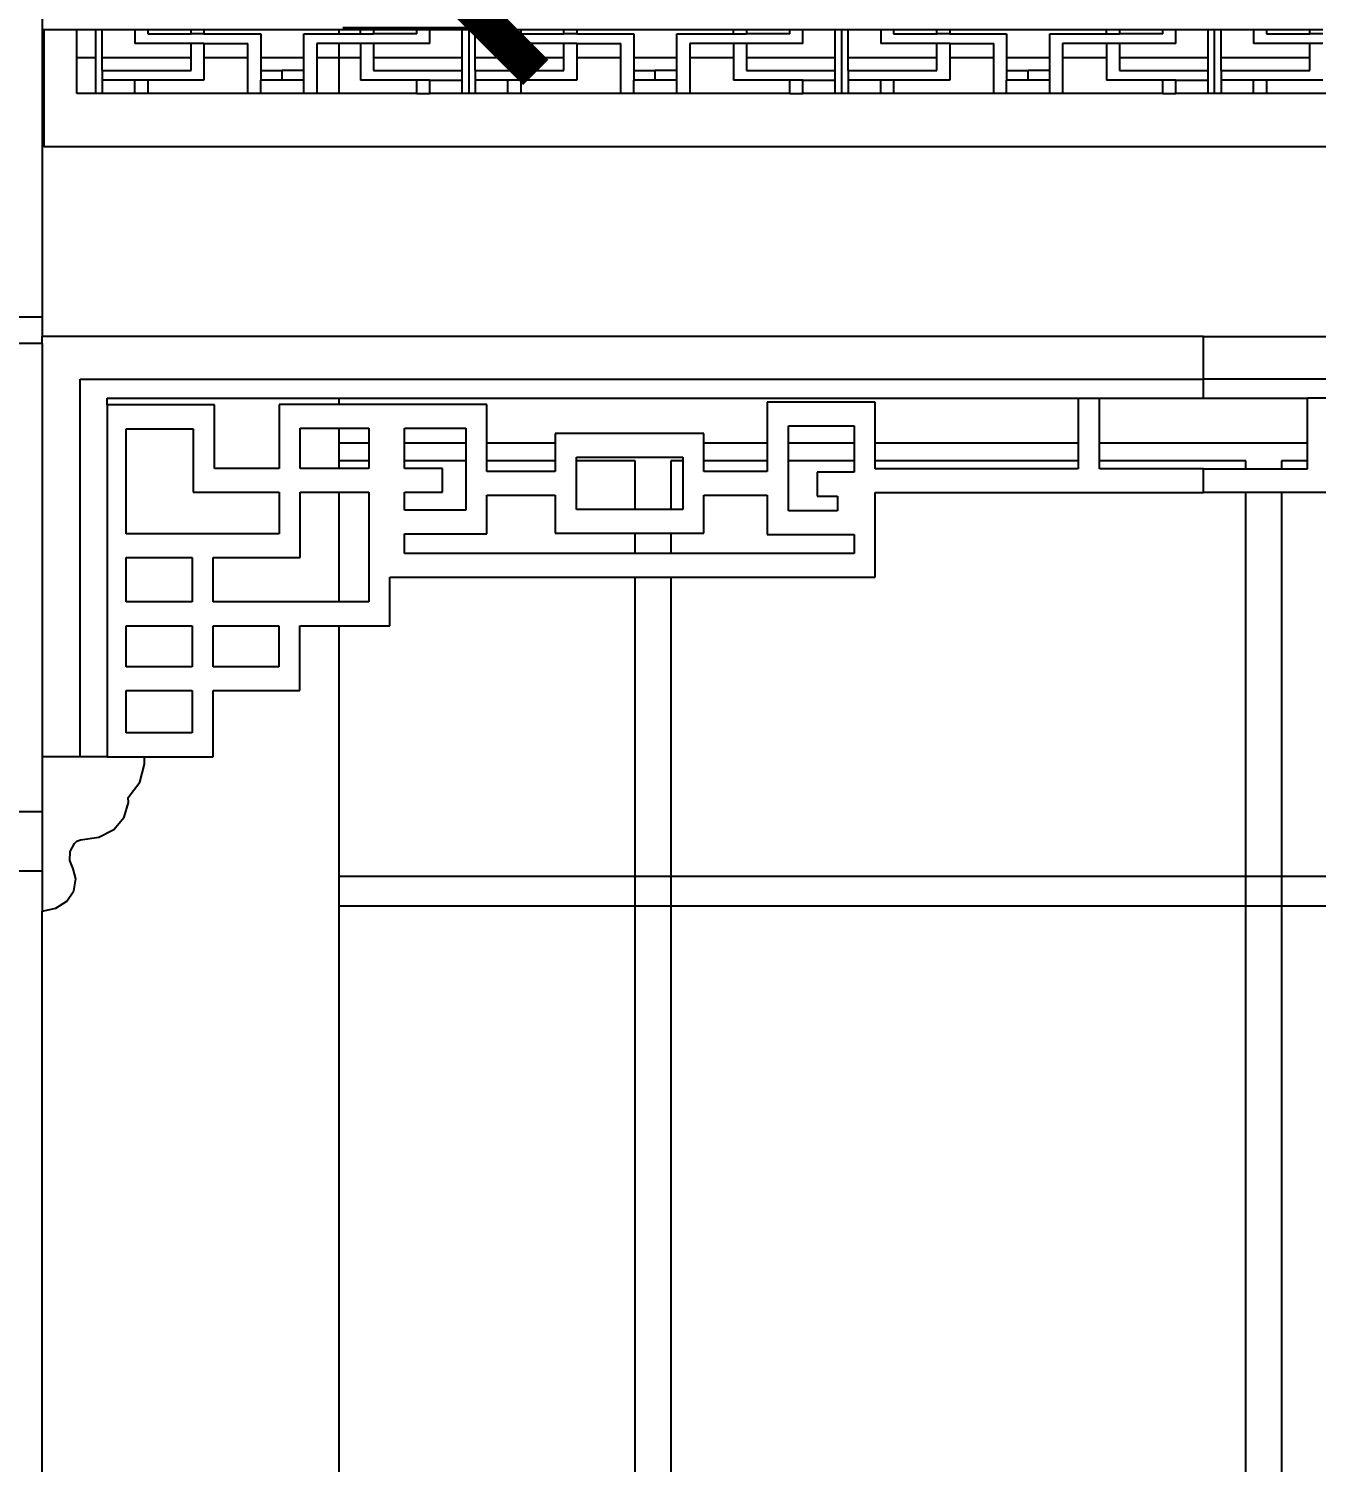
# Model space of a CAD drawing. Extents: x -24961 to 905641, y -154323 to 635957.
# Drawn here: x 406005 to 408176, y -117990 to -115573 of the extents above; entities that cross this region are included whole.
import ezdxf

# ---------------------------------------------------------------- set-up
doc = ezdxf.new("R2010")
doc.units = 0
doc.header["$LTSCALE"] = 1000
doc.header["$MEASUREMENT"] = 0
doc.layers.add('PUB_DIM', color=3, linetype='Continuous')
doc.layers.add('窗', color=154, linetype='Continuous')
doc.styles.add('DIM_FONT', font='SIMPLEX', dxfattribs={"width": 0.7, "bigfont": 'GBCBIG'})
doc.dimstyles.new('_TCH_ARCH&&100', dxfattribs={"dimtxt": 350, "dimasz": 150, "dimexe": 250, "dimexo": 250, "dimgap": 50, "dimtad": 1, "dimdec": 0, "dimzin": 0, "dimdsep": 46, "dimtxsty": 'DIM_FONT', "dimblk": 'ARCHTICK', "dimcen": 0.09, "dimclrt": 7, "dimazin": 2, "dimtfac": 1, "dimtdec": 0, "dimtix": 1, "dimtmove": 2, "dimatfit": 3, "dimfxl": 0, "dimtolj": 1, "dimtzin": 0, "dimarcsym": 0})

# ---------------------------------------------------------------- blocks, each defined once
blk = doc.blocks.new('_ArchTick')
at = {"color": 0, "linetype": 'ByBlock', "const_width": 0.4}
blk.add_lwpolyline([(-0.5, -0.5), (0.5, 0.5)], dxfattribs=at)
blk = doc.blocks.new('*D296')
at = {"layer": 'Defpoints', "color": 0, "linetype": 'Continuous', "transparency": 16777216}
for p in [(406785, -112471.9), (407015, -112471.9), (407015, -115571.9)]:
    blk.add_point(p, dxfattribs=at)
at = {"layer": 'PUB_DIM', "color": 0, "linetype": 'Continuous', "lineweight": -2, "transparency": 16777216}
for p, q in [((406765, -112471.9), (406535, -112471.9)), ((406785, -115571.9), (406785, -112471.9)), ((406765, -115571.9), (406535, -115571.9))]:
    blk.add_line(p, q, dxfattribs=at)
at = {"layer": 'PUB_DIM', "color": 0, "linetype": 'Continuous', "lineweight": -2, "transparency": 16777216, "xscale": 150, "yscale": 150, "zscale": 150}
for p, rotation in [((406785, -112471.9), 90), ((406785, -115571.9), 270)]:
    blk.add_blockref('_ArchTick', p, dxfattribs=dict(at, rotation=rotation))
at = {"layer": 'PUB_DIM', "color": 7, "linetype": 'Continuous', "transparency": 16777216, "insert": (406560, -114021.9), "char_height": 350, "attachment_point": 5, "rotation": 90, "style": 'DIM_FONT'}
blk.add_mtext('\\A1;3100', dxfattribs=at)

msp = doc.modelspace()

# ---------------------------------------------------------------- linework, layer by layer
for p, q in [((406028.2, -115414.5), (406028.2, -115574.5)), ((406028.2, -115574.5), (406031.4, -115574.5)), ((406028.2, -115574.5), (406028.2, -115621.9)), ((406031.4, -115574.5), (406086.3, -115574.5)), ((406031.4, -115621.9), (406031.4, -115574.5)), ((406086.3, -115621.9), (406086.3, -115574.5)), ((406086.3, -115574.5), (406118.4, -115574.5)), ((406118.4, -115621.9), (406118.4, -115574.5)), ((406118.4, -115574.5), (406129.3, -115574.5)), ((406129.3, -115621.9), (406129.3, -115574.5)), ((406129.3, -115574.5), (406184.1, -115574.5)), ((406184.1, -115574.5), (406184.1, -115598.1)), ((406184.1, -115574.5), (406205.9, -115574.5)), ((406278.9, -115598.1), (406184.1, -115598.1)), ((406205.9, -115574.5), (406205.9, -115581.6)), ((406205.9, -115574.5), (406278.9, -115574.5)), ((406205.9, -115581.6), (406278.9, -115581.6)), ((406278.9, -115581.6), (406278.9, -115574.5)), ((406278.9, -115574.5), (406300.7, -115574.5)), ((406300.7, -115581.6), (406278.9, -115581.6)), ((406300.7, -115598.1), (406278.9, -115598.1)), ((406278.9, -115621.9), (406278.9, -115598.1)), ((406300.7, -115574.5), (406300.7, -115581.6)), ((406300.7, -115574.5), (406528.2, -115574.5)), ((406300.7, -115581.6), (406396.4, -115581.6)), ((406300.7, -115598.1), (406300.7, -115621.9)), ((406300.7, -115598.1), (406374.6, -115598.1)), ((406374.6, -115621.9), (406374.6, -115598.1)), ((406396.4, -115581.6), (406396.4, -115621.9)), ((406469, -115581.6), (406528.2, -115581.6)), ((406469, -115621.9), (406469, -115581.6)), ((406490.8, -115598.1), (406490.8, -115621.9)), ((406528.2, -115598.1), (406490.8, -115598.1)), ((406528.2, -115574.5), (406528.2, -115581.6)), ((406528.2, -115574.5), (406564.7, -115574.5)), ((406528.2, -115581.6), (406564.7, -115581.6)), ((406564.7, -115598.1), (406528.2, -115598.1)), ((406528.2, -115598.1), (406528.2, -115621.9)), ((406564.7, -115581.6), (406564.7, -115574.5)), ((406564.7, -115574.5), (406586.5, -115574.5)), ((406564.7, -115581.6), (406586.5, -115581.6)), ((406586.5, -115598.1), (406564.7, -115598.1)), ((406564.7, -115598.1), (406564.7, -115621.9)), ((406586.5, -115574.5), (406586.5, -115581.6)), ((406586.5, -115574.5), (406659.6, -115574.5)), ((406659.6, -115581.6), (406586.5, -115581.6)), ((406681.3, -115598.1), (406586.5, -115598.1)), ((406586.5, -115598.1), (406586.5, -115621.9)), ((406659.6, -115581.6), (406659.6, -115574.5)), ((406659.6, -115574.5), (406681.3, -115574.5)), ((406681.3, -115598.1), (406681.3, -115574.5)), ((406681.3, -115574.5), (406736.1, -115574.5)), ((406736.1, -115621.9), (406736.1, -115574.5)), ((406736.1, -115574.5), (406747, -115574.5)), ((406747, -115574.5), (406747, -115682.4)), ((406747, -115574.5), (406757.9, -115574.5)), ((406757.9, -115621.9), (406757.9, -115574.5)), ((406757.9, -115574.5), (406812.7, -115574.5)), ((406812.7, -115574.5), (406812.7, -115598.1)), ((406812.7, -115574.5), (406834.5, -115574.5)), ((406907.5, -115598.1), (406812.7, -115598.1)), ((406834.5, -115574.5), (406834.5, -115581.6)), ((406834.5, -115574.5), (406907.5, -115574.5)), ((406834.5, -115581.6), (406907.5, -115581.6)), ((406907.5, -115581.6), (406907.5, -115574.5)), ((406907.5, -115574.5), (406929.3, -115574.5)), ((406929.3, -115581.6), (406907.5, -115581.6)), ((406929.3, -115598.1), (406907.5, -115598.1)), ((406907.5, -115621.9), (406907.5, -115598.1)), ((406929.3, -115574.5), (406929.3, -115581.6)), ((406929.3, -115574.5), (407193.3, -115574.5)), ((406929.3, -115581.6), (407025, -115581.6)), ((406929.3, -115598.1), (406929.3, -115621.9)), ((406929.3, -115598.1), (407003.2, -115598.1)), ((407003.2, -115621.9), (407003.2, -115598.1)), ((407025, -115581.6), (407025, -115621.9)), ((407097.6, -115581.6), (407193.3, -115581.6)), ((407097.6, -115621.9), (407097.6, -115581.6)), ((407193.3, -115598.1), (407119.4, -115598.1)), ((407119.4, -115598.1), (407119.4, -115621.9)), ((407193.3, -115581.6), (407193.3, -115574.5)), ((407193.3, -115574.5), (407215.1, -115574.5)), ((407193.3, -115581.6), (407215.1, -115581.6)), ((407215.1, -115598.1), (407193.3, -115598.1)), ((407193.3, -115598.1), (407193.3, -115621.9)), ((407215.1, -115574.5), (407215.1, -115581.6)), ((407215.1, -115574.5), (407288.1, -115574.5)), ((407288.1, -115581.6), (407215.1, -115581.6)), ((407309.9, -115598.1), (407215.1, -115598.1)), ((407215.1, -115598.1), (407215.1, -115621.9)), ((407288.1, -115581.6), (407288.1, -115574.5)), ((407288.1, -115574.5), (407309.9, -115574.5)), ((407309.9, -115598.1), (407309.9, -115574.5)), ((407309.9, -115574.5), (407364.7, -115574.5)), ((407364.7, -115621.9), (407364.7, -115574.5)), ((407364.7, -115574.5), (407375.6, -115574.5)), ((407375.6, -115682.4), (407375.6, -115574.5)), ((407375.6, -115574.5), (407386.5, -115574.5)), ((407386.5, -115621.9), (407386.5, -115574.5)), ((407386.5, -115574.5), (407441.3, -115574.5)), ((407441.3, -115574.5), (407441.3, -115598.1)), ((407441.3, -115574.5), (407463.1, -115574.5)), ((407536.1, -115598.1), (407441.3, -115598.1)), ((407463.1, -115574.5), (407463.1, -115581.6)), ((407463.1, -115574.5), (407536.1, -115574.5)), ((407463.1, -115581.6), (407536.1, -115581.6)), ((407536.1, -115581.6), (407536.1, -115574.5)), ((407536.1, -115574.5), (407557.9, -115574.5)), ((407557.9, -115581.6), (407536.1, -115581.6)), ((407557.9, -115598.1), (407536.1, -115598.1)), ((407536.1, -115621.9), (407536.1, -115598.1)), ((407557.9, -115574.5), (407557.9, -115581.6)), ((407557.9, -115574.5), (407821.9, -115574.5)), ((407557.9, -115581.6), (407653.6, -115581.6)), ((407557.9, -115598.1), (407557.9, -115621.9)), ((407557.9, -115598.1), (407631.8, -115598.1)), ((407631.8, -115621.9), (407631.8, -115598.1)), ((407653.6, -115581.6), (407653.6, -115621.9)), ((407726.2, -115581.6), (407821.9, -115581.6)), ((407726.2, -115621.9), (407726.2, -115581.6)), ((407821.9, -115598.1), (407748, -115598.1)), ((407748, -115598.1), (407748, -115621.9)), ((407821.9, -115581.6), (407821.9, -115574.5)), ((407821.9, -115574.5), (407843.7, -115574.5)), ((407821.9, -115581.6), (407843.7, -115581.6)), ((407843.7, -115598.1), (407821.9, -115598.1)), ((407821.9, -115598.1), (407821.9, -115621.9)), ((407843.7, -115574.5), (407843.7, -115581.6)), ((407843.7, -115574.5), (407916.7, -115574.5)), ((407916.7, -115581.6), (407843.7, -115581.6)), ((407938.5, -115598.1), (407843.7, -115598.1)), ((407843.7, -115598.1), (407843.7, -115621.9)), ((407916.7, -115581.6), (407916.7, -115574.5)), ((407916.7, -115574.5), (407938.5, -115574.5)), ((407938.5, -115598.1), (407938.5, -115574.5)), ((407938.5, -115574.5), (407993.3, -115574.5)), ((407993.3, -115621.9), (407993.3, -115574.5)), ((407993.3, -115574.5), (408004.2, -115574.5)), ((408004.2, -115682.4), (408004.2, -115574.5)), ((408004.2, -115574.5), (408015.1, -115574.5)), ((408015.1, -115621.9), (408015.1, -115574.5)), ((408015.1, -115574.5), (408069.9, -115574.5)), ((408069.9, -115574.5), (408069.9, -115598.1)), ((408069.9, -115574.5), (408091.7, -115574.5)), ((408164.7, -115598.1), (408069.9, -115598.1)), ((408091.7, -115574.5), (408091.7, -115581.6)), ((408091.7, -115574.5), (408164.7, -115574.5)), ((408091.7, -115581.6), (408164.7, -115581.6)), ((408164.7, -115581.6), (408164.7, -115574.5)), ((408164.7, -115574.5), (408186.5, -115574.5)), ((408186.5, -115581.6), (408164.7, -115581.6)), ((408186.5, -115598.1), (408164.7, -115598.1)), ((408164.7, -115621.9), (408164.7, -115598.1)), ((406028.2, -115621.9), (406031.4, -115621.9)), ((406028.2, -115621.9), (406028.2, -115721.9)), ((406031.4, -115721.9), (406031.4, -115621.9)), ((406086.3, -115621.9), (406118.4, -115621.9)), ((406086.3, -115682.4), (406086.3, -115621.9)), ((406118.4, -115682.4), (406118.4, -115621.9)), ((406129.3, -115621.9), (406278.9, -115621.9)), ((406129.3, -115643.7), (406129.3, -115621.9)), ((406278.9, -115643.7), (406278.9, -115621.9)), ((406300.7, -115621.9), (406374.6, -115621.9)), ((406300.7, -115621.9), (406300.7, -115660.2)), ((406374.6, -115682.4), (406374.6, -115621.9)), ((406396.4, -115621.9), (406469, -115621.9)), ((406396.4, -115621.9), (406396.4, -115643.7)), ((406469, -115643.7), (406469, -115621.9)), ((406490.8, -115621.9), (406490.8, -115682.4)), ((406490.8, -115621.9), (406528.2, -115621.9)), ((406528.2, -115621.9), (406564.7, -115621.9)), ((406528.2, -115621.9), (406528.2, -115682.4)), ((406564.7, -115621.9), (406564.7, -115660.2)), ((406586.5, -115621.9), (406736.1, -115621.9)), ((406586.5, -115621.9), (406586.5, -115643.7)), ((406736.1, -115643.7), (406736.1, -115621.9)), ((406757.9, -115621.9), (406907.5, -115621.9)), ((406757.9, -115643.7), (406757.9, -115621.9)), ((406907.5, -115643.7), (406907.5, -115621.9)), ((406929.3, -115621.9), (407003.2, -115621.9)), ((406929.3, -115621.9), (406929.3, -115660.2)), ((407003.2, -115682.4), (407003.2, -115621.9)), ((407025, -115621.9), (407097.6, -115621.9)), ((407025, -115621.9), (407025, -115643.7)), ((407097.6, -115643.7), (407097.6, -115621.9)), ((407119.4, -115621.9), (407193.3, -115621.9)), ((407119.4, -115621.9), (407119.4, -115682.4)), ((407193.3, -115621.9), (407193.3, -115660.2)), ((407215.1, -115621.9), (407364.7, -115621.9)), ((407215.1, -115621.9), (407215.1, -115643.7)), ((407364.7, -115643.7), (407364.7, -115621.9)), ((407386.5, -115621.9), (407536.1, -115621.9)), ((407386.5, -115643.7), (407386.5, -115621.9)), ((407536.1, -115643.7), (407536.1, -115621.9)), ((407557.9, -115621.9), (407631.8, -115621.9)), ((407557.9, -115621.9), (407557.9, -115660.2)), ((407631.8, -115682.4), (407631.8, -115621.9)), ((407653.6, -115621.9), (407726.2, -115621.9)), ((407653.6, -115621.9), (407653.6, -115643.7)), ((407726.2, -115643.7), (407726.2, -115621.9)), ((407748, -115621.9), (407821.9, -115621.9)), ((407748, -115621.9), (407748, -115682.4)), ((407821.9, -115621.9), (407821.9, -115660.2)), ((407843.7, -115621.9), (407993.3, -115621.9)), ((407843.7, -115621.9), (407843.7, -115643.7)), ((407993.3, -115643.7), (407993.3, -115621.9)), ((408015.1, -115621.9), (408164.7, -115621.9)), ((408015.1, -115643.7), (408015.1, -115621.9)), ((408164.7, -115643.7), (408164.7, -115621.9)), ((406129.3, -115643.7), (406129.3, -115660.2)), ((406129.3, -115643.7), (406278.9, -115643.7)), ((406396.4, -115643.7), (406396.4, -115660.2)), ((406396.4, -115643.7), (406432.7, -115643.7)), ((406469, -115643.7), (406432.7, -115643.7)), ((406432.7, -115660.2), (406432.7, -115643.7)), ((406469, -115660.2), (406469, -115643.7)), ((406586.5, -115643.7), (406736.1, -115643.7)), ((406736.1, -115660.2), (406736.1, -115643.7)), ((406757.9, -115643.7), (406757.9, -115660.2)), ((406757.9, -115643.7), (406907.5, -115643.7)), ((407025, -115643.7), (407025, -115660.2)), ((407025, -115643.7), (407061.3, -115643.7)), ((407097.6, -115643.7), (407061.3, -115643.7)), ((407061.3, -115660.2), (407061.3, -115643.7)), ((407097.6, -115660.2), (407097.6, -115643.7)), ((407215.1, -115643.7), (407364.7, -115643.7)), ((407364.7, -115660.2), (407364.7, -115643.7)), ((407386.5, -115643.7), (407386.5, -115660.2)), ((407386.5, -115643.7), (407536.1, -115643.7)), ((407653.6, -115643.7), (407653.6, -115660.2)), ((407653.6, -115643.7), (407689.9, -115643.7)), ((407726.2, -115643.7), (407689.9, -115643.7)), ((407689.9, -115660.2), (407689.9, -115643.7)), ((407726.2, -115660.2), (407726.2, -115643.7)), ((407843.7, -115643.7), (407993.3, -115643.7)), ((407993.3, -115660.2), (407993.3, -115643.7)), ((408015.1, -115643.7), (408015.1, -115660.2)), ((408015.1, -115643.7), (408164.7, -115643.7)), ((406129.3, -115660.2), (406129.3, -115682.4)), ((406184.1, -115660.2), (406129.3, -115660.2)), ((406205.9, -115660.2), (406184.1, -115660.2)), ((406184.1, -115682.4), (406184.1, -115660.2)), ((406300.7, -115660.2), (406205.9, -115660.2)), ((406205.9, -115660.2), (406205.9, -115682.4)), ((406396.4, -115682.4), (406396.4, -115660.2)), ((406432.7, -115660.2), (406396.4, -115660.2)), ((406469, -115660.2), (406432.7, -115660.2)), ((406469, -115682.4), (406469, -115660.2)), ((406659.6, -115660.2), (406564.7, -115660.2)), ((406659.6, -115682.4), (406659.6, -115660.2)), ((406681.3, -115660.2), (406659.6, -115660.2)), ((406681.3, -115660.2), (406736.1, -115660.2)), ((406681.3, -115682.4), (406681.3, -115660.2)), ((406736.1, -115682.4), (406736.1, -115660.2)), ((406757.9, -115660.2), (406757.9, -115682.4)), ((406812.7, -115660.2), (406757.9, -115660.2)), ((406834.5, -115660.2), (406812.7, -115660.2)), ((406812.7, -115682.4), (406812.7, -115660.2)), ((406929.3, -115660.2), (406834.5, -115660.2)), ((406834.5, -115660.2), (406834.5, -115682.4)), ((407025, -115682.4), (407025, -115660.2)), ((407061.3, -115660.2), (407025, -115660.2)), ((407097.6, -115660.2), (407061.3, -115660.2)), ((407097.6, -115682.4), (407097.6, -115660.2)), ((407288.1, -115660.2), (407193.3, -115660.2)), ((407288.1, -115682.4), (407288.1, -115660.2)), ((407309.9, -115660.2), (407288.1, -115660.2)), ((407309.9, -115660.2), (407364.7, -115660.2)), ((407309.9, -115682.4), (407309.9, -115660.2)), ((407364.7, -115682.4), (407364.7, -115660.2)), ((407386.5, -115660.2), (407386.5, -115682.4)), ((407441.3, -115660.2), (407386.5, -115660.2)), ((407463.1, -115660.2), (407441.3, -115660.2)), ((407441.3, -115682.4), (407441.3, -115660.2)), ((407557.9, -115660.2), (407463.1, -115660.2)), ((407463.1, -115660.2), (407463.1, -115682.4)), ((407653.6, -115682.4), (407653.6, -115660.2)), ((407689.9, -115660.2), (407653.6, -115660.2)), ((407726.2, -115660.2), (407689.9, -115660.2)), ((407726.2, -115682.4), (407726.2, -115660.2)), ((407916.7, -115660.2), (407821.9, -115660.2)), ((407916.7, -115682.4), (407916.7, -115660.2)), ((407938.5, -115660.2), (407916.7, -115660.2)), ((407938.5, -115660.2), (407993.3, -115660.2)), ((407938.5, -115682.4), (407938.5, -115660.2)), ((407993.3, -115682.4), (407993.3, -115660.2)), ((408015.1, -115660.2), (408015.1, -115682.4)), ((408069.9, -115660.2), (408015.1, -115660.2)), ((408091.7, -115660.2), (408069.9, -115660.2)), ((408069.9, -115682.4), (408069.9, -115660.2)), ((408186.5, -115660.2), (408091.7, -115660.2)), ((408091.7, -115660.2), (408091.7, -115682.4)), ((406118.4, -115682.4), (406086.3, -115682.4)), ((406129.3, -115682.4), (406118.4, -115682.4)), ((406184.1, -115682.4), (406129.3, -115682.4)), ((406205.9, -115682.4), (406184.1, -115682.4)), ((406374.6, -115682.4), (406205.9, -115682.4)), ((406396.4, -115682.4), (406374.6, -115682.4)), ((406469, -115682.4), (406396.4, -115682.4)), ((406490.8, -115682.4), (406469, -115682.4)), ((406528.2, -115682.4), (406490.8, -115682.4)), ((406659.6, -115682.4), (406528.2, -115682.4)), ((406659.6, -115682.4), (406681.3, -115682.4)), ((406736.1, -115682.4), (406681.3, -115682.4)), ((406747, -115682.4), (406736.1, -115682.4)), ((406757.9, -115682.4), (406747, -115682.4)), ((406812.7, -115682.4), (406757.9, -115682.4)), ((406834.5, -115682.4), (406812.7, -115682.4)), ((407003.2, -115682.4), (406834.5, -115682.4)), ((407025, -115682.4), (407003.2, -115682.4)), ((407097.6, -115682.4), (407025, -115682.4)), ((407119.4, -115682.4), (407097.6, -115682.4)), ((407288.1, -115682.4), (407119.4, -115682.4)), ((407288.1, -115682.4), (407309.9, -115682.4)), ((407364.7, -115682.4), (407309.9, -115682.4)), ((407375.6, -115682.4), (407364.7, -115682.4)), ((407386.5, -115682.4), (407375.6, -115682.4)), ((407441.3, -115682.4), (407386.5, -115682.4)), ((407463.1, -115682.4), (407441.3, -115682.4)), ((407631.8, -115682.4), (407463.1, -115682.4)), ((407653.6, -115682.4), (407631.8, -115682.4)), ((407726.2, -115682.4), (407653.6, -115682.4)), ((407748, -115682.4), (407726.2, -115682.4)), ((407916.7, -115682.4), (407748, -115682.4)), ((407916.7, -115682.4), (407938.5, -115682.4)), ((407993.3, -115682.4), (407938.5, -115682.4)), ((408004.2, -115682.4), (407993.3, -115682.4)), ((408015.1, -115682.4), (408004.2, -115682.4)), ((408069.9, -115682.4), (408015.1, -115682.4)), ((408091.7, -115682.4), (408069.9, -115682.4)), ((408260.4, -115682.4), (408091.7, -115682.4)), ((406028.2, -115721.9), (406031.4, -115721.9)), ((406028.2, -115721.9), (406028.2, -115771.9)), ((406031.4, -115771.9), (406031.4, -115721.9)), ((406031.4, -115771.9), (406028.2, -115771.9)), ((406028.2, -115771.9), (406028.2, -116059.5)), ((406031.4, -115771.9), (409935.8, -115771.9)), ((406028.2, -116059.5), (405628.2, -116059.5)), ((406028.2, -116059.5), (406028.2, -116091.9)), ((406028.2, -116103.7), (405628.2, -116103.7)), ((407985.4, -116091.9), (406028.2, -116091.9)), ((406028.2, -116103.7), (406028.2, -116091.9)), ((406028.2, -116103.7), (406028.2, -116800.6)), ((407985.4, -116163.9), (407985.4, -116091.9)), ((407985.4, -116091.9), (409935.8, -116091.9)), ((406092.2, -116163.9), (407985.4, -116163.9)), ((406092.2, -116800.6), (406092.2, -116163.9)), ((407985.4, -116195.9), (407985.4, -116163.9)), ((409878.7, -116163.9), (407985.4, -116163.9)), ((406137.5, -116207.5), (406137.5, -116195.9)), ((406137.5, -116195.9), (406528.2, -116195.9)), ((406528.2, -116195.9), (406528.2, -116206.6)), ((406528.2, -116195.9), (407774.4, -116195.9)), ((407774.4, -116195.9), (407809.9, -116195.9)), ((407774.4, -116195.9), (407774.4, -116271.9)), ((407809.9, -116271.9), (407809.9, -116195.9)), ((407809.9, -116195.9), (407985.4, -116195.9)), ((407985.4, -116195.9), (408160.9, -116195.9)), ((408160.9, -116271.9), (408160.9, -116195.9)), ((408196.4, -116195.9), (408160.9, -116195.9)), ((406137.5, -116207.5), (406137.5, -116800.6)), ((406318.2, -116207.5), (406137.5, -116207.5)), ((406318.2, -116314.8), (406318.2, -116207.5)), ((406427.5, -116206.6), (406427.6, -116314.8)), ((406528.2, -116206.6), (406427.5, -116206.6)), ((406777.7, -116206.6), (406528.2, -116206.6)), ((406777.7, -116271.9), (406777.7, -116206.6)), ((407431.9, -116202.8), (407250.2, -116202.8)), ((407250.2, -116202.8), (407250.2, -116271.9)), ((407431.9, -116271.9), (407431.9, -116202.8)), ((406169.7, -116424.6), (406169.7, -116247.5)), ((406169.7, -116247.5), (406282.6, -116247.5)), ((406282.6, -116247.5), (406282.6, -116354.8)), ((406463, -116314.8), (406463, -116246.6)), ((406463, -116246.6), (406528.2, -116246.6)), ((406528.2, -116246.6), (406578.6, -116246.6)), ((406528.2, -116246.6), (406528.2, -116271.9)), ((406578.6, -116246.6), (406578.6, -116271.9)), ((406638.4, -116246.6), (406742.2, -116246.6)), ((406638.4, -116271.9), (406638.4, -116246.6)), ((406742.2, -116246.6), (406742.2, -116271.9)), ((407285.7, -116242.8), (407396.4, -116242.8)), ((407285.7, -116271.9), (407285.7, -116242.8)), ((407396.4, -116242.8), (407396.4, -116271.9)), ((406578.6, -116271.9), (406528.2, -116271.9)), ((406528.2, -116271.9), (406528.2, -116301.9)), ((406578.6, -116271.9), (406578.6, -116301.9)), ((406742.2, -116271.9), (406638.4, -116271.9)), ((406638.4, -116301.9), (406638.4, -116271.9)), ((406742.2, -116271.9), (406742.2, -116301.9)), ((406892.8, -116271.9), (406777.7, -116271.9)), ((406777.7, -116301.9), (406777.7, -116271.9)), ((407143.3, -116255.6), (406892.8, -116255.6)), ((406892.8, -116255.6), (406892.8, -116271.9)), ((406892.8, -116271.9), (406892.8, -116301.9)), ((407143.3, -116271.9), (407143.3, -116255.6)), ((407250.2, -116271.9), (407143.3, -116271.9)), ((407143.3, -116301.9), (407143.3, -116271.9)), ((407250.2, -116271.9), (407250.2, -116301.9)), ((407396.4, -116271.9), (407285.7, -116271.9)), ((407285.7, -116301.9), (407285.7, -116271.9)), ((407396.4, -116271.9), (407396.4, -116301.9)), ((407774.4, -116271.9), (407431.9, -116271.9)), ((407431.9, -116301.9), (407431.9, -116271.9)), ((407774.4, -116271.9), (407774.4, -116301.9)), ((408160.9, -116271.9), (407809.9, -116271.9)), ((407809.9, -116301.9), (407809.9, -116271.9)), ((408160.9, -116301.9), (408160.9, -116271.9)), ((406928.3, -116295.6), (407107.8, -116295.6)), ((406928.3, -116301.9), (406928.3, -116295.6)), ((407107.8, -116295.6), (407107.8, -116301.9)), ((406427.6, -116314.8), (406318.2, -116314.8)), ((406528.2, -116314.8), (406463, -116314.8)), ((406578.6, -116301.9), (406528.2, -116301.9)), ((406528.2, -116301.9), (406528.2, -116314.8)), ((406578.6, -116314.8), (406528.2, -116314.8)), ((406578.6, -116301.9), (406578.6, -116314.8)), ((406742.2, -116301.9), (406638.4, -116301.9)), ((406638.4, -116314.8), (406638.4, -116301.9)), ((406703, -116314.8), (406638.4, -116314.8)), ((406703, -116354.8), (406703, -116314.8)), ((406742.2, -116301.9), (406742.2, -116385)), ((406892.8, -116301.9), (406777.7, -116301.9)), ((406777.7, -116319.8), (406777.7, -116301.9)), ((406892.8, -116319.8), (406777.7, -116319.8)), ((406892.8, -116301.9), (406892.8, -116319.8)), ((407027.6, -116301.9), (406928.3, -116301.9)), ((406928.3, -116383.9), (406928.3, -116301.9)), ((407027.6, -116383.9), (407027.6, -116301.9)), ((407087.8, -116301.9), (407087.8, -116383.9)), ((407107.8, -116301.9), (407087.8, -116301.9)), ((407107.8, -116301.9), (407107.8, -116383.9)), ((407250.2, -116301.9), (407143.3, -116301.9)), ((407143.3, -116319.8), (407143.3, -116301.9)), ((407250.2, -116319.8), (407143.3, -116319.8)), ((407250.2, -116301.9), (407250.2, -116319.8)), ((407396.4, -116301.9), (407285.7, -116301.9)), ((407285.7, -116386.1), (407285.7, -116301.9)), ((407334.3, -116321.1), (407334.3, -116361.1)), ((407396.4, -116321.1), (407334.3, -116321.1)), ((407396.4, -116301.9), (407396.4, -116321.1)), ((407774.4, -116301.9), (407431.9, -116301.9)), ((407431.9, -116315.1), (407431.9, -116301.9)), ((407774.4, -116315.1), (407431.9, -116315.1)), ((407774.4, -116301.9), (407774.4, -116315.1)), ((408056.7, -116301.9), (407809.9, -116301.9)), ((407809.9, -116315.1), (407809.9, -116301.9)), ((407985.4, -116315.1), (407809.9, -116315.1)), ((407985.4, -116355.1), (407985.4, -116315.1)), ((407985.4, -116315.1), (408056.7, -116315.1)), ((408056.7, -116315.1), (408056.7, -116301.9)), ((408056.7, -116315.1), (408116.9, -116315.1)), ((408116.9, -116301.9), (408116.9, -116315.1)), ((408160.9, -116301.9), (408116.9, -116301.9)), ((408116.9, -116315.1), (408160.9, -116315.1)), ((408160.9, -116315.1), (408160.9, -116301.9)), ((406282.6, -116354.8), (406427.5, -116354.8)), ((406427.5, -116354.8), (406427.5, -116424.6)), ((406463, -116464.6), (406463, -116354.8)), ((406463, -116354.8), (406528.2, -116354.8)), ((406528.2, -116354.8), (406528.2, -116539.6)), ((406528.2, -116354.8), (406578.6, -116354.8)), ((406578.6, -116354.8), (406578.6, -116539.6)), ((406638.4, -116354.8), (406703, -116354.8)), ((406638.4, -116385), (406638.4, -116354.8)), ((406777.7, -116359.8), (406892.8, -116359.8)), ((406777.7, -116425), (406777.7, -116359.8)), ((406892.8, -116359.8), (406892.8, -116423.9)), ((407143.3, -116359.8), (407250.2, -116359.8)), ((407143.3, -116423.9), (407143.3, -116359.8)), ((407250.2, -116359.8), (407250.2, -116426.1)), ((407334.3, -116361.1), (407368.3, -116361.1)), ((407368.3, -116361.1), (407368.3, -116386.1)), ((407431.9, -116355.1), (407985.4, -116355.1)), ((407431.9, -116498.1), (407431.9, -116355.1)), ((408056.7, -116355.1), (407985.4, -116355.1)), ((408116.9, -116355.1), (408056.7, -116355.1)), ((408538.9, -116355.1), (408116.9, -116355.1)), ((406742.2, -116385), (406638.4, -116385)), ((407027.6, -116383.9), (406928.3, -116383.9)), ((407087.8, -116383.9), (407027.6, -116383.9)), ((407107.8, -116383.9), (407087.8, -116383.9)), ((407368.3, -116386.1), (407285.7, -116386.1)), ((406427.5, -116424.6), (406169.7, -116424.6)), ((406638.4, -116425), (406777.7, -116425)), ((406638.4, -116458.1), (406638.4, -116425)), ((406892.8, -116423.9), (407027.6, -116423.9)), ((407027.6, -116458.1), (407027.6, -116423.9)), ((407027.6, -116423.9), (407087.8, -116423.9)), ((407087.8, -116423.9), (407087.8, -116458.1)), ((407087.8, -116423.9), (407143.3, -116423.9)), ((407250.2, -116426.1), (407396.4, -116426.1)), ((407396.4, -116426.1), (407396.4, -116458.1)), ((406169.7, -116539.6), (406169.7, -116464.6)), ((406169.7, -116464.6), (406280.8, -116464.6)), ((406280.8, -116464.6), (406280.8, -116539.6)), ((406316.3, -116464.6), (406463, -116464.6)), ((406316.3, -116539.6), (406316.3, -116464.6)), ((407027.6, -116458.1), (406638.4, -116458.1)), ((407087.8, -116458.1), (407027.6, -116458.1)), ((407396.4, -116458.1), (407087.8, -116458.1)), ((406614.1, -116579.6), (406614.1, -116498.1)), ((406614.1, -116498.1), (407027.6, -116498.1)), ((407027.6, -116498.1), (407087.8, -116498.1)), ((407087.8, -116498.1), (407431.9, -116498.1)), ((406280.8, -116539.6), (406169.7, -116539.6)), ((406528.2, -116539.6), (406316.3, -116539.6)), ((406578.6, -116539.6), (406528.2, -116539.6)), ((406169.7, -116648.9), (406169.7, -116579.6)), ((406169.7, -116579.6), (406280.8, -116579.6)), ((406280.8, -116579.6), (406280.8, -116648.9)), ((406316.3, -116579.6), (406426.6, -116579.6)), ((406316.3, -116648.9), (406316.3, -116579.6)), ((406426.6, -116579.6), (406426.6, -116648.9)), ((406462.1, -116688.9), (406462.1, -116579.6)), ((406462.1, -116579.6), (406528.2, -116579.6)), ((406528.2, -116579.6), (406614.1, -116579.6)), ((406528.2, -116579.6), (406528.2, -117001.9)), ((406280.8, -116648.9), (406169.7, -116648.9)), ((406426.6, -116648.9), (406316.3, -116648.9)), ((406169.7, -116760), (406169.7, -116688.9)), ((406169.7, -116688.9), (406280.8, -116688.9)), ((406280.8, -116688.9), (406280.8, -116760)), ((406316.3, -116688.9), (406462.1, -116688.9)), ((406316.3, -116800.6), (406316.3, -116688.9)), ((406280.8, -116760), (406169.7, -116760)), ((406092.2, -116800.6), (406028.2, -116800.6)), ((406028.2, -116800.6), (406028.2, -116893.1)), ((406137.5, -116800.6), (406092.2, -116800.6)), ((406137.5, -116800.6), (406200.2, -116800.6)), ((406200.4, -116813.1), (406200.2, -116800.6)), ((406200.2, -116800.6), (406316.3, -116800.6)), ((406192.4, -116843.3), (406200.4, -116813.1)), ((406173.1, -116869.3), (406192.4, -116843.3)), ((406166, -116902.6), (406173.2, -116877.9)), ((406173.2, -116877.9), (406173.1, -116869.3)), ((405628.2, -116893.1), (406028.2, -116893.1)), ((406028.2, -116893.1), (406028.2, -116993.1)), ((406148.5, -116923.1), (406166, -116902.6)), ((406123.4, -116936.1), (406148.5, -116923.1)), ((406075.1, -116960.5), (406082.4, -116947)), ((406082.4, -116947), (406086.2, -116943.1)), ((406086.2, -116943.1), (406092.5, -116940.4)), ((406092.5, -116940.4), (406123.4, -116936.1)), ((406074.4, -116975.5), (406075.1, -116960.5)), ((406080.3, -116989.6), (406074.4, -116975.5)), ((405628.2, -116993.1), (406028.2, -116993.1)), ((406028.2, -116993.1), (406028.2, -117060.8)), ((406084.6, -117006.2), (406080.3, -116989.6)), ((406081.4, -117026.4), (406084.6, -117006.2)), ((406528.2, -117001.9), (406528.2, -117051.9)), ((406050.8, -117056), (406069.5, -117043.9)), ((406069.5, -117043.9), (406081.4, -117026.4)), ((406028.2, -117060.8), (406050.8, -117056)), ((406028.2, -120071.9), (406028.2, -117060.8)), ((406028.2, -117060.8), (406028.2, -117061.4))]:
    msp.add_line(p, q)
at = {"layer": '窗'}
for p, q in [((408056.7, -117001.9), (408056.7, -116355.1)), ((408116.9, -116355.1), (408116.9, -117001.9)), ((407027.6, -117001.9), (407027.6, -116498.1)), ((407087.8, -116498.1), (407087.8, -117001.9)), ((406528.2, -117001.9), (407027.6, -117001.9)), ((407027.6, -117051.9), (407027.6, -117001.9)), ((407027.6, -117001.9), (407087.8, -117001.9)), ((407087.8, -117001.9), (407087.8, -117051.9)), ((407087.8, -117001.9), (408056.7, -117001.9)), ((408056.7, -117051.9), (408056.7, -117001.9)), ((408056.7, -117001.9), (408116.9, -117001.9)), ((408116.9, -117001.9), (408116.9, -117051.9)), ((408116.9, -117001.9), (409085.7, -117001.9)), ((406528.2, -117051.9), (407027.6, -117051.9)), ((406528.2, -117051.9), (406528.2, -120041.9)), ((407027.6, -120041.9), (407027.6, -117051.9)), ((407027.6, -117051.9), (407087.8, -117051.9)), ((407087.8, -117051.9), (408056.7, -117051.9)), ((407087.8, -117051.9), (407087.8, -120041.9)), ((408056.7, -120041.9), (408056.7, -117051.9)), ((408056.7, -117051.9), (408116.9, -117051.9)), ((408116.9, -117051.9), (409085.7, -117051.9)), ((408116.9, -117051.9), (408116.9, -120041.9))]:
    msp.add_line(p, q, dxfattribs=at)

# ---------------------------------------------------------------- dimensions: what is measured, and where the dimension line sits
at = {"layer": 'PUB_DIM', "linetype": 'Continuous'}
dim = msp.add_aligned_dim(p1=(407015, -115571.9), p2=(407015, -112471.9), distance=230, dimstyle='_TCH_ARCH&&100', dxfattribs=at)
dim.commit()
dim.dimension.update_dxf_attribs({"geometry": '*D296', "text_midpoint": (406560, -114021.9)})

doc.saveas('drawing.dxf')
